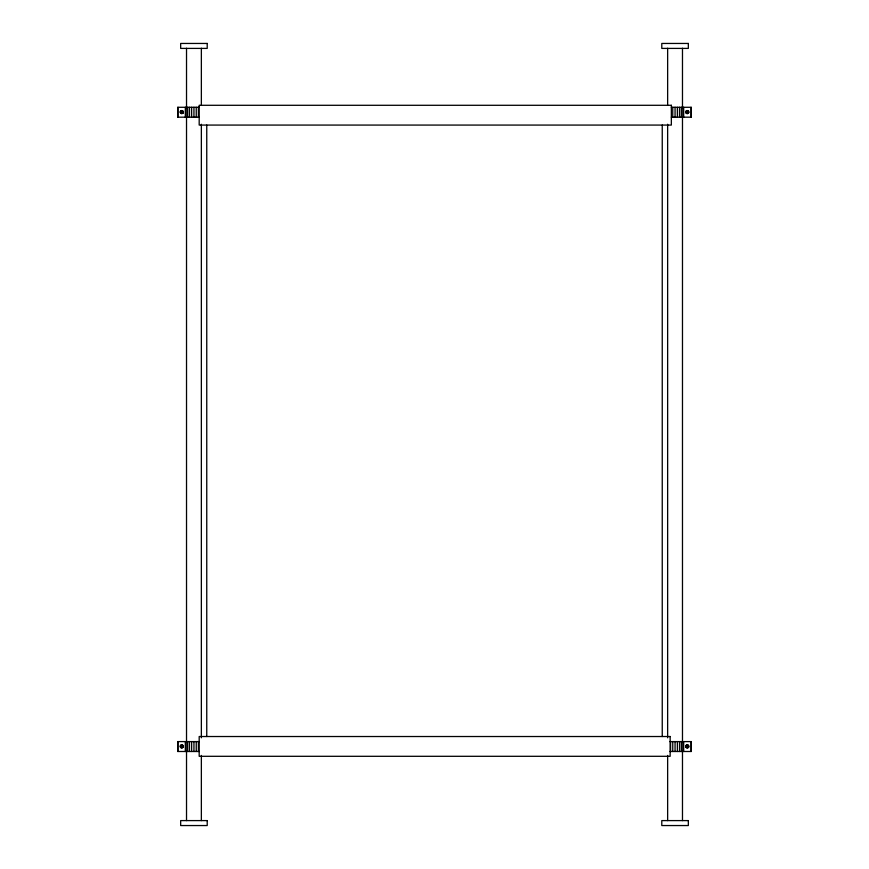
<?xml version="1.0" encoding="UTF-8"?>
<svg xmlns="http://www.w3.org/2000/svg" width="869" height="869" viewBox="0 0 869 869"><rect width="100%" height="100%" fill="white"/><g stroke="black" fill="none" stroke-linecap="round" stroke-linejoin="round"><path stroke-width="1.3" d="M686.271 112.427L686.467 111.449L688.194 111.808L686.999 113.079L686.532 111.449M686.271 746.721L687.466 745.45L688.194 746.113L687.998 747.079L686.336 746.721M688.194 746.113L687.998 747.079M181.067 112.774L180.806 111.808L181.599 111.145L182.729 112.427L181.002 112.774L182.001 113.079M180.871 111.808L181.599 111.145M180.806 746.113L181.599 745.45L182.729 746.721L181.936 747.383L180.806 746.113L181.002 747.079M687.064 113.079L687.933 112.774M199.186 107.289L177.689 107.289L177.689 117.185L199.186 117.185M671.346 107.289L691.311 107.289L691.311 117.185L671.346 117.185M687.401 111.145L688.194 111.808M182.468 111.449L182.729 112.427M199.186 741.594L177.689 741.594L177.689 751.489L199.186 751.489M669.814 741.594L691.311 741.594L691.311 751.489L669.814 751.489M691.051 107.289L691.051 117.185M691.051 741.594L691.051 751.489M683.675 107.289L683.675 117.185M683.675 741.594L683.675 751.489M682.784 107.289L682.784 117.185M682.784 741.594L682.784 751.489M682.48 48.24L682.48 107.962M682.48 117.467L682.48 741.876M682.48 751.381L682.48 820.608M681.361 107.289L681.361 117.185M681.361 741.594L681.361 751.489M679.515 107.289L679.515 117.185M679.515 741.594L679.515 751.489M677.364 107.289L677.364 117.185M677.364 741.594L677.364 751.489M675.061 107.289L675.061 117.185M675.061 741.594L675.061 751.489M672.758 107.289L672.758 117.185M672.758 741.594L672.758 751.489M670.607 741.594L670.607 751.489M667.642 48.24L667.642 105.247M667.642 124.256L667.642 737.803M667.642 755.443L667.642 820.608M662.243 125.071L662.243 736.521M206.757 125.071L206.757 736.521M201.358 48.24L201.358 105.247M201.358 124.256L201.358 737.803M201.358 755.443L201.358 820.608M198.393 107.289L198.393 117.185M198.393 741.594L198.393 751.489M196.242 107.289L196.242 117.185M196.242 741.594L196.242 751.489M193.939 107.289L193.939 117.185M193.939 741.594L193.939 751.489M191.636 107.289L191.636 117.185M191.636 741.594L191.636 751.489M189.485 107.289L189.485 117.185M189.485 741.594L189.485 751.489M187.639 107.289L187.639 117.185M187.639 741.594L187.639 751.489M186.52 48.24L186.52 107.962M186.52 117.467L186.52 741.876M186.52 751.381L186.52 820.608M186.216 107.289L186.216 117.185M186.216 741.594L186.216 751.489M185.325 107.289L185.325 117.185M185.325 741.594L185.325 751.489M177.949 107.289L177.949 117.185M177.949 741.594L177.949 751.489M207.213 43.45L180.665 43.45L180.665 48.403L207.213 48.403L207.213 43.45M688.335 43.45L661.787 43.45L661.787 48.403L688.335 48.403L688.335 43.45M671.346 105.29L199.186 105.29L199.186 125.071L671.346 125.071L671.346 105.29M670.151 736.521L199.186 736.521L199.186 756.302L670.151 756.302L670.151 736.521M207.213 820.597L180.665 820.597L180.665 825.55L207.213 825.55L207.213 820.597M688.335 820.597L661.787 820.597L661.787 825.55L688.335 825.55L688.335 820.597M688.628 747.112A1.488 1.466 -90 0 0 687.346 744.885A1.488 1.466 -90 0 0 686.076 747.112A1.488 1.466 -90 0 0 688.628 747.112M688.433 747.112A1.488 1.466 -90 0 0 687.151 744.885A1.488 1.466 -90 0 0 685.88 747.112A1.488 1.466 -90 0 0 688.433 747.112M688.628 112.807A1.488 1.466 -90 0 0 687.346 110.591A1.488 1.466 -90 0 0 686.076 112.807A1.488 1.466 -90 0 0 688.628 112.807M688.433 112.807A1.488 1.466 -90 0 0 687.151 110.591A1.488 1.466 -90 0 0 685.88 112.807A1.488 1.466 -90 0 0 688.433 112.807M182.686 747.427A1.488 1.466 -90 0 0 182.034 744.939A1.488 1.466 -90 0 0 180.231 746.753A1.488 1.466 -90 0 0 182.686 747.427M182.881 747.427A1.488 1.466 -90 0 0 182.229 744.939A1.488 1.466 -90 0 0 180.426 746.753A1.488 1.466 -90 0 0 182.881 747.427M182.686 113.122A1.488 1.466 -90 0 0 182.034 110.635A1.488 1.466 -90 0 0 180.231 112.449A1.488 1.466 -90 0 0 182.686 113.122M182.881 113.122A1.488 1.466 -90 0 0 182.229 110.635A1.488 1.466 -90 0 0 180.426 112.449A1.488 1.466 -90 0 0 182.881 113.122"/></g></svg>
